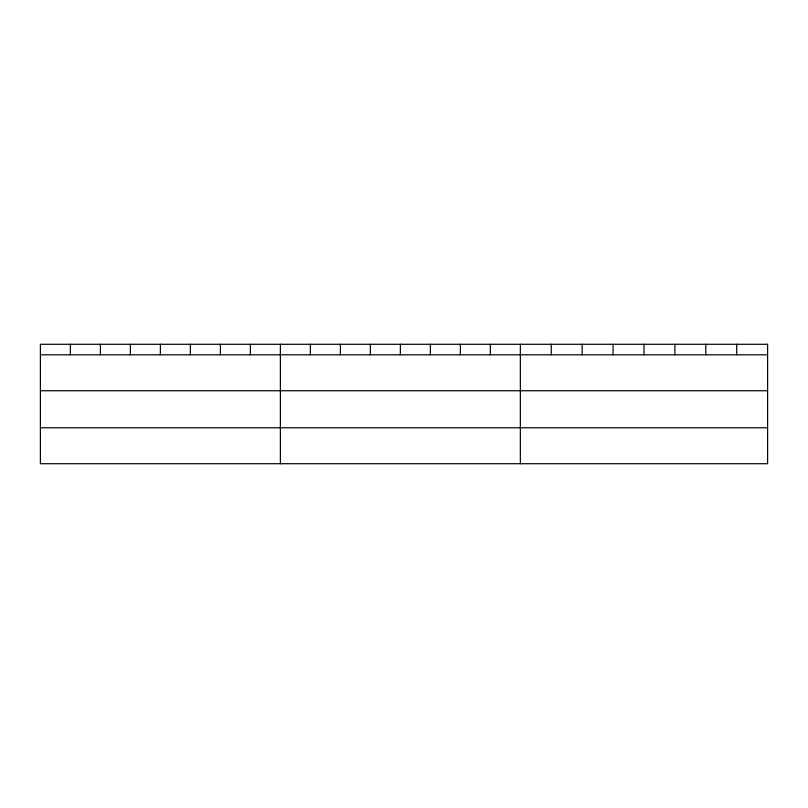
<?xml version="1.0" encoding="UTF-8"?>
<svg xmlns="http://www.w3.org/2000/svg" width="808" height="808" viewBox="0 0 808 808"><rect width="100%" height="100%" fill="white"/><g stroke="black" fill="none" stroke-linecap="round" stroke-linejoin="round"><path stroke-width="1.21" d="M40.4 354.803L767.6 354.803M40.4 390.739L767.6 390.739M40.4 427.775L767.6 427.775M736.694 344.289L736.694 354.803M705.788 344.289L705.788 354.803M674.882 344.289L674.882 354.803M643.976 344.289L643.976 354.803M613.07 344.289L613.07 354.803M582.164 344.289L582.164 354.803M551.258 344.289L551.258 354.803M520.352 344.289L520.352 463.711M490.355 344.289L490.355 354.803M460.358 344.289L460.358 354.803M430.361 344.289L430.361 354.803M400.364 344.289L400.364 354.803M370.367 344.289L370.367 354.803M340.37 344.289L340.37 354.803M310.373 344.289L310.373 354.803M280.376 344.289L280.376 463.711M250.379 344.289L250.379 354.803M220.382 344.289L220.382 354.803M190.385 344.289L190.385 354.803M160.388 344.289L160.388 354.803M130.391 344.289L130.391 354.803M100.394 344.289L100.394 354.803M70.397 344.289L70.397 354.803M767.6 344.289L40.4 344.289L40.4 463.711L767.6 463.711L767.6 344.289"/></g></svg>
